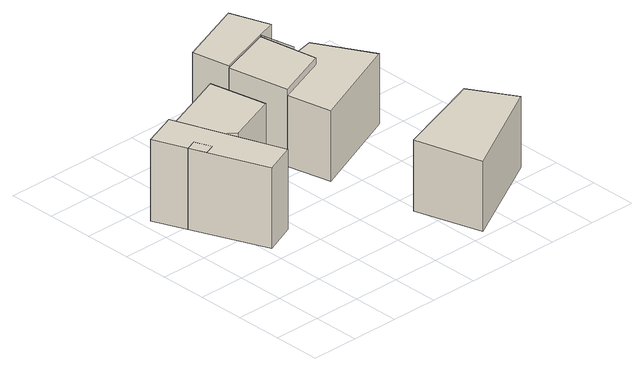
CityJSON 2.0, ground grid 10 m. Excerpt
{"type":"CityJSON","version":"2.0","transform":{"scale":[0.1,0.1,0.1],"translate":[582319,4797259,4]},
"CityObjects":{
"building1":{"type":"Building","children":["building1-1"],"geometry":[{"type":"MultiSurface","lod":"1","boundaries":[[[0,1,2,3]],[[1,4,5,2]],[[4,6,7,5]],[[6,0,3,7]],[[6,4,1,0]]]}]},
"building1-1":{"type":"BuildingPart","attributes":{"name":"8297023_P","measuredHeight":17.4},"parents":["building1"],"geometry":[{"type":"MultiSurface","lod":"2","boundaries":[[[0,1,2,3]],[[1,4,5,2]],[[4,6,7,5]],[[6,0,3,7]],[[8,9,10,11]],[[9,12,13,10]],[[12,14,15,13]],[[14,8,11,15]],[[6,4,1,0],[14,12,9,8]]],"semantics":{"surfaces":[{"type":"WallSurface"},{"type":"RoofSurface"}],"values":[0,0,0,0,0,0,0,0,1]}}]},
"building2":{"type":"Building","children":["building2-1"],"geometry":[{"type":"MultiSurface","lod":"1","boundaries":[[[16,17,5,18]],[[17,19,20,5]],[[19,21,22,20]],[[21,23,24,22]],[[23,25,26,24]],[[25,16,18,26]],[[25,23,21,19,17,16]]]}]},
"building2-1":{"type":"BuildingPart","attributes":{"name":"8297022_P","measuredHeight":15.67},"parents":["building2"],"geometry":[{"type":"MultiSurface","lod":"2","boundaries":[[[16,17,5,18]],[[17,19,20,5]],[[19,21,22,20]],[[21,23,24,22]],[[23,25,26,24]],[[25,16,18,26]],[[25,23,21,19,17,16]]],"semantics":{"surfaces":[{"type":"WallSurface"},{"type":"RoofSurface"}],"values":[0,0,0,0,0,0,1]}}]},
"building3":{"type":"Building","children":["building3-1"],"geometry":[{"type":"MultiSurface","lod":"1","boundaries":[[[27,28,29,30]],[[28,31,32,29]],[[31,33,34,32]],[[33,27,30,34]],[[33,31,28,27]]]}]},
"building3-1":{"type":"BuildingPart","attributes":{"name":"8297108_P","measuredHeight":16.55},"parents":["building3"],"geometry":[{"type":"MultiSurface","lod":"2","boundaries":[[[27,28,29,30]],[[28,31,32,29]],[[31,33,34,32]],[[33,27,30,34]],[[33,31,28,27]]],"semantics":{"surfaces":[{"type":"WallSurface"},{"type":"RoofSurface"}],"values":[0,0,0,0,1]}}]},
"building4":{"type":"Building","children":["building4-1"],"geometry":[{"type":"MultiSurface","lod":"1","boundaries":[[[35,36,37,38]],[[36,39,40,37]],[[39,41,42,40]],[[41,35,38,42]],[[41,39,36,35]]]}]},
"building4-1":{"type":"BuildingPart","attributes":{"name":"8297113_P","measuredHeight":14.95},"parents":["building4"],"geometry":[{"type":"MultiSurface","lod":"2","boundaries":[[[35,36,37,38]],[[36,39,40,37]],[[39,41,42,40]],[[41,35,38,42]],[[41,39,36,35]]],"semantics":{"surfaces":[{"type":"WallSurface"},{"type":"RoofSurface"}],"values":[0,0,0,0,1]}}]},
"building5":{"type":"Building","children":["building5-1"],"geometry":[{"type":"MultiSurface","lod":"1","boundaries":[[[43,44,45,30]],[[44,46,47,45]],[[46,48,49,47]],[[48,50,29,49]],[[50,51,52,29]],[[50,43,30,29]],[[50,51,50,48,46,44,43]]]}]},
"building5-1":{"type":"BuildingPart","attributes":{"name":"8297109_P","measuredHeight":17.17},"parents":["building5"],"geometry":[{"type":"MultiSurface","lod":"2","boundaries":[[[43,44,45,30]],[[44,46,47,45]],[[46,48,49,47]],[[48,50,29,49]],[[50,51,52,29]],[[50,43,30,29]],[[50,51,50,48,46,44,43]]],"semantics":{"surfaces":[{"type":"WallSurface"},{"type":"RoofSurface"}],"values":[0,0,0,0,0,0,1]}}]},
"building6":{"type":"Building","children":["building6-1"],"geometry":[{"type":"MultiSurface","lod":"1","boundaries":[[[53,54,55,56]],[[54,57,58,55]],[[57,59,34,58]],[[59,60,32,34]],[[60,61,62,32]],[[61,53,56,62]],[[61,60,59,57,54,53]]]}]},
"building6-1":{"type":"BuildingPart","attributes":{"name":"8297107_P","measuredHeight":15.04},"parents":["building6"],"geometry":[{"type":"MultiSurface","lod":"2","boundaries":[[[53,54,55,56]],[[54,57,58,55]],[[57,59,34,58]],[[59,60,32,34]],[[60,61,62,32]],[[61,53,56,62]],[[61,60,59,57,54,53]]],"semantics":{"surfaces":[{"type":"WallSurface"},{"type":"RoofSurface"}],"values":[0,0,0,0,0,0,1]}}]}
},
"vertices":[
[100,224,192],[10,451,192],[10,451,18],[100,224,21],[84,480,192],[84,480,16],[168,252,192],[168,252,21],
[38,381,192],[52,346,192],[52,346,20],[38,381,19],[75,355,192],[75,355,18],[61,390,192],[61,390,17],
[126,366,171],[84,480,171],[126,366,16],[251,545,171],[251,545,13],[275,423,171],[275,423,14],[167,382,171],[167,382,15],[134,408,171],[134,408,15],
[306,554,178],[425,594,178],[425,594,11],[306,554,11],[446,469,178],[446,469,15],[330,424,178],[330,424,14],
[385,147,168],[578,215,168],[578,215,18],[385,147,16],[634,123,168],[634,123,17],[423,3,168],[423,3,19],
[306,554,182],[291,634,182],[291,634,11],[436,691,182],[436,691,9],[465,607,182],[465,607,11],[425,594,182],[439,521,182],[439,521,14],
[490,533,165],[555,416,165],[555,416,15],[490,533,13],[350,329,165],[350,329,15],[330,424,165],[446,469,165],[438,521,165],[438,521,14]
]}
